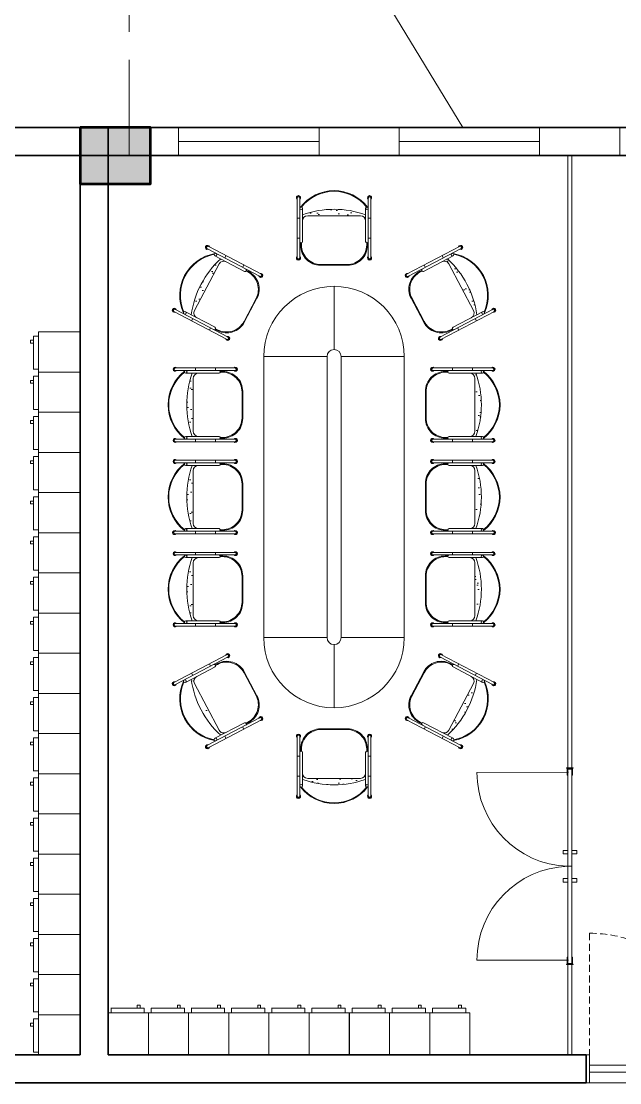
# Model space of a CAD drawing. Header units: millimetres. Extents: x -5316 to 10114, y -10026 to 11025.
# Drawn here: x 4249 to 4674, y 3727 to 4483 of the extents above; entities that cross this region are included whole.
import ezdxf

# ---------------------------------------------------------------- set-up
doc = ezdxf.new("R2010")
doc.units = ezdxf.units.MM
for name, pattern in [('CENTER2', [28.575, 19.05, -3.175, 3.175, -3.175]), ('HIDDEN', [0.375, 0.25, -0.125]), ('PHANTOM', [2.5, 1.25, -0.25, 0.25, -0.25, 0.25, -0.25])]:
    doc.linetypes.add(name, pattern=pattern)
for name, color, linetype, lineweight in [('1-Gör3', 252, 'Continuous', 9), ('1m', 12, 'Continuous', 0), ('AKS', 31, 'CENTER2', 5), ('DUVAR', 1, 'Continuous', 35), ('kolon', 5, 'Continuous', 53), ('PL-KAPI', 43, 'Continuous', 13), ('tefrişler', 13, 'Continuous', 5), ('öz-cam', 4, 'Continuous', 5)]:
    doc.layers.add(name, color=color, linetype=linetype, lineweight=lineweight)
pattern_1 = [(187.9616323, (291886.9635, 174827.368), (-5.03510833, -9.60436362), [0, -8.55, 0, -9.5625, 0, -9.140625]), (157.9616323, (291886.964, 174827.368), (-16.4873646, -8.9034116), [0, -4.6125, 0, -7.70625, 0, -2.953125]), (117.9616323, (291892.983, 174823.957), (-15.2559763, 8.6083198), [0, -2.8125, 0, -10.125, 0, -13.21875]), (107.9616323, (291892.983, 174823.957), (-17.1456026, 4.04121905), [0, -1.40625, 0, -6.6375, 0, -7.59375])]

# ---------------------------------------------------------------- blocks, each defined once
blk = doc.blocks.new('kapı3')
at = {"layer": 'PL-KAPI'}
for p, q in [((44444.68, 83091.72), (44444.79, 83156.86)), ((44446.79, 83092.69), (44441.8, 83092.69)), ((44446.79, 83092.69), (44441.8, 83092.69)), ((44442.38, 83088.78), (44442.38, 83092.69)), ((44446.79, 83092.43), (44442.38, 83092.43)), ((44446.79, 83092.69), (44446.79, 83092.43)), ((44446.79, 83092.69), (44446.79, 83092.43)), ((44446.79, 83088.78), (44441.8, 83088.78)), ((44446.79, 83089.03), (44442.39, 83089.04)), ((44446.79, 83088.78), (44446.79, 83089.03))]:
    blk.add_line(p, q, dxfattribs=at)
at = {"layer": 'PL-KAPI', "lineweight": 15}
for p, q in [((44511.49, 83092.23), (44442.39, 83092.23)), ((44511.59, 83092.23), (44511.59, 83089.23)), ((44511.49, 83089.23), (44442.39, 83089.23))]:
    blk.add_line(p, q, dxfattribs=at)
at = {"layer": 'PL-KAPI'}
for points in [[(44441.59, 83090.73), (44441.59, 83093.09), (44441.8, 83093.09), (44441.8, 83090.73)], [(44441.59, 83090.73), (44441.59, 83088.37), (44441.8, 83088.37), (44441.8, 83090.73)]]:
    blk.add_lwpolyline(points, dxfattribs=at)
for points in [[(44502.84, 83095.62), (44500.35, 83095.62), (44500.35, 83092.23), (44502.84, 83092.23)], [(44502.83, 83089.23), (44500.35, 83089.23), (44500.35, 83085.86), (44502.83, 83085.86)]]:
    blk.add_lwpolyline(points, close=True, dxfattribs=at)
blk.add_arc((44444.79, 83090.02), 66.84, 1.89603, 89.99446, dxfattribs=at)
blk = doc.blocks.new('WEFWEF')
at = {"layer": 'DUVAR'}
for p, q in [((46510.16, 84043.75), (46510.16, 84023.75)), ((46610.16, 84043.75), (46610.16, 84023.75))]:
    blk.add_line(p, q, dxfattribs=at)
at = {"layer": 'PL-KAPI', "lineweight": 15}
for p, q in [((46512.66, 84036.34), (46512.66, 84031.34)), ((46607.66, 84036.34), (46512.66, 84036.34)), ((46607.66, 84031.34), (46512.66, 84031.34))]:
    blk.add_line(p, q, dxfattribs=at)
at = {"layer": 'PL-KAPI', "linetype": 'HIDDEN', "ltscale": 20}
blk.add_lwpolyline([(46512.66, 84043.75, -0.384846), (46607.66, 84130.17), (46607.66, 84035.17)], format="xyb", dxfattribs=at)
at = {"layer": 'PL-KAPI', "lineweight": 15}
for points in [[(46512.66, 84043.75), (46510.16, 84043.75), (46510.16, 84023.75), (46512.66, 84023.75)], [(46610.16, 84043.75), (46607.66, 84043.75), (46607.66, 84023.75), (46610.16, 84023.75)]]:
    blk.add_lwpolyline(points, close=True, dxfattribs=at)
blk = doc.blocks.new('Q3WFQ')
at = {"layer": 'tefrişler'}
for p, q in [((48605.94, 84080.65), (48629.63, 84080.65)), ((48606.03, 84077.15), (48606.03, 84080.65)), ((48606.23, 84080.65), (48629.63, 84080.65)), ((48624.63, 84082.76), (48626.63, 84082.76)), ((48624.63, 84080.65), (48624.63, 84082.76)), ((48626.63, 84080.65), (48626.63, 84082.76)), ((48629.63, 84080.65), (48629.63, 84079.15)), ((48629.63, 84080.65), (48629.63, 84077.15)), ((48604.03, 84077.15), (48632.63, 84077.15)), ((48604.03, 84047.47), (48604.03, 84077.15)), ((48604.03, 84047.47), (48604.03, 84077.15)), ((48632.63, 84047.47), (48632.63, 84077.15)), ((48632.63, 84047.47), (48632.63, 84077.15)), ((48604.23, 84047.47), (48632.63, 84047.47))]:
    blk.add_line(p, q, dxfattribs=at)

msp = doc.modelspace()

# ---------------------------------------------------------------- hatches: boundary and pattern name
at = {"layer": 'kolon'}
msp.add_hatch(color=256, dxfattribs=at).paths.add_polyline_path([(4290.44, 4367.17), (4340.44, 4367.17), (4340.44, 4407.17), (4290.44, 4407.17)])
at = {"layer": 'tefrişler'}
h = msp.add_hatch(dxfattribs=at)
h.set_pattern_fill('AR-SAND', color=256, scale=600, angle=90, style=0)
h.set_pattern_definition([(52.5, (4544.839, 4259.8784), (10.8384, -0.35434), [0, -8.55, 0, -9.5625, 0, -9.1406]), (82.5, (4544.839, 4259.878), (15.8746, 9.955), [0, -4.6125, 0, -7.70625, 0, -2.9531]), (122.5, (4544.839, 4252.96), (0.0318, 17.51705), [0, -2.8125, 0, -10.125, 0, -13.21875]), (132.5, (4544.839, 4252.96), (4.937, 16.9095), [0, -1.40625, 0, -6.6375, 0, -7.59375])])
edge = h.paths.add_edge_path()
edge.add_ellipse((4489.87, 4340.58), major_axis=(2.65, 2.65), ratio=1, start_angle=315, end_angle=405, ccw=False)
edge.add_line((4493.62, 4340.58), (4493.62, 4345.04))
edge.add_ellipse((4471.12, 4282.35), major_axis=(47.1, 47.1), ratio=1, start_angle=25.25826, end_angle=64.74174)
edge.add_line((4448.62, 4345.04), (4448.62, 4340.58))
edge.add_ellipse((4452.37, 4340.58), major_axis=(-2.65, 2.65), ratio=1, start_angle=-45, end_angle=45, ccw=False)
edge.add_line((4452.37, 4344.33), (4489.87, 4344.33))
h = msp.add_hatch(dxfattribs=at)
h.set_pattern_fill('AR-SAND', color=256, scale=5.625, angle=152.23096, style=0)
h.set_pattern_definition([(189.731, (4420.9785, 4188.863), (-4.73617, -9.75525), [0, -8.55, 0, -9.5625, 0, -9.14062]), (159.731, (4420.979, 4188.863), (-16.2046, -9.4082), [0, -4.6125, 0, -7.70625, 0, -2.95312]), (119.731, (4427.1005, 4185.64), (-15.5145, 8.1332), [0, -2.8125, 0, -10.125, 0, -13.21875]), (109.731, (4427.1, 4185.64), (-17.2622, 3.5099), [0, -1.40625, 0, -6.6375, 0, -7.59375])])
edge = h.paths.add_edge_path()
edge.add_arc((4375.18, 4275.1), 3.75, 152.23096, 242.23096)
edge.add_line((4373.44, 4271.78), (4369.49, 4273.87))
edge.add_arc((4435.45, 4264.56), 66.61, 132.48921, 171.9727, ccw=False)
edge.add_line((4390.45, 4313.68), (4394.4, 4311.6))
edge.add_arc((4392.66, 4308.28), 3.75, 422.23096, 512.23096)
edge.add_line((4389.34, 4310.03), (4371.87, 4276.85))
h = msp.add_hatch(dxfattribs=at)
h.set_pattern_fill('AR-SAND', color=256, scale=5.625, angle=150.46163, style=0)
h.set_pattern_definition(pattern_1)
edge = h.paths.add_edge_path()
edge.add_arc((4567.05, 4275.1), 3.75, 297.76904, 387.76904, ccw=False)
edge.add_line((4568.8, 4271.78), (4572.75, 4273.87))
edge.add_arc((4506.79, 4264.56), 66.61, 368.0273, 407.51079)
edge.add_line((4551.78, 4313.68), (4547.83, 4311.6))
edge.add_arc((4549.58, 4308.28), 3.75, 27.76904, 117.76904, ccw=False)
edge.add_line((4552.9, 4310.03), (4570.37, 4276.85))
h = msp.add_hatch(dxfattribs=at)
h.set_pattern_fill('AR-SAND', color=256, scale=5.625, angle=180, style=0)
h.set_pattern_definition([(217.5, (4455.3355, 4136.017), (0.35434, -10.8384), [0, -8.55, 0, -9.5625, 0, -9.1406]), (187.5, (4455.336, 4136.017), (-9.955, -15.8746), [0, -4.6125, 0, -7.70625, 0, -2.9531]), (147.5, (4462.254, 4136.017), (-17.51705, -0.0318), [0, -2.8125, 0, -10.125, 0, -13.21875]), (137.5, (4462.254, 4136.017), (-16.9095, -4.937), [0, -1.40625, 0, -6.6375, 0, -7.59375])])
edge = h.paths.add_edge_path()
edge.add_arc((4374.64, 4190.99), 3.75, 180, 270)
edge.add_line((4374.64, 4187.24), (4370.17, 4187.24))
edge.add_arc((4432.87, 4209.74), 66.61, 160.25826, 199.74174, ccw=False)
edge.add_line((4370.17, 4232.24), (4374.64, 4232.24))
edge.add_arc((4374.64, 4228.49), 3.75, 450, 540)
edge.add_line((4370.89, 4228.49), (4370.89, 4190.99))
h = msp.add_hatch(dxfattribs=at)
h.set_pattern_fill('AR-SAND', color=256, scale=5.625, angle=170.46163, style=0)
h.set_pattern_definition([(207.9616323, (291900.95, 174772.376), (-1.44656832, -10.7472581), [0, -8.55, 0, -9.5625, 0, -9.140625]), (177.9616323, (291900.95, 174772.376), (-12.4479087, -14.005481), [0, -4.6125, 0, -7.70625, 0, -2.953125]), (137.9616323, (291907.773, 174771.23), (-17.28014713, 2.87132338), [0, -2.8125, 0, -10.125, 0, -13.21875]), (127.9616323, (291907.773, 174771.23), (-17.49377454, -2.0666377), [0, -1.40625, 0, -6.6375, 0, -7.59375])])
edge = h.paths.add_edge_path()
edge.add_arc((4567.6, 4190.99), 3.75, 270, 360, ccw=False)
edge.add_line((4567.6, 4187.24), (4572.06, 4187.24))
edge.add_arc((4509.37, 4209.74), 66.61, 340.25826, 379.74174)
edge.add_line((4572.06, 4232.24), (4567.6, 4232.24))
edge.add_arc((4567.6, 4228.49), 3.75, 0, 90, ccw=False)
edge.add_line((4571.35, 4228.49), (4571.35, 4190.99))
h = msp.add_hatch(dxfattribs=at)
h.set_pattern_fill('AR-SAND', color=256, scale=600, angle=90, style=0)
h.set_pattern_definition([(142.5, (4455.3355, 4217.836), (0.35434, 10.8384), [0, -8.55, 0, -9.5625, 0, -9.1406]), (172.5, (4455.336, 4217.836), (-9.955, 15.8746), [0, -4.6125, 0, -7.70625, 0, -2.9531]), (212.5, (4462.254, 4217.836), (-17.51705, 0.0318), [0, -2.8125, 0, -10.125, 0, -13.21875]), (222.5, (4462.254, 4217.836), (-16.9095, 4.937), [0, -1.40625, 0, -6.6375, 0, -7.59375])])
edge = h.paths.add_edge_path()
edge.add_ellipse((4374.64, 4162.86), major_axis=(-2.65, 2.65), ratio=1, start_angle=-45, end_angle=45, ccw=False)
edge.add_line((4374.64, 4166.61), (4370.17, 4166.61))
edge.add_ellipse((4432.87, 4144.11), major_axis=(-47.1, 47.1), ratio=1, start_angle=25.25826, end_angle=64.74174)
edge.add_line((4370.17, 4121.61), (4374.64, 4121.61))
edge.add_ellipse((4374.64, 4125.36), major_axis=(2.65, 2.65), ratio=1, start_angle=135, end_angle=225, ccw=False)
edge.add_line((4370.89, 4125.36), (4370.89, 4162.86))
h = msp.add_hatch(dxfattribs=at)
h.set_pattern_fill('AR-SAND', color=256, scale=600, angle=80.46163, style=0)
h.set_pattern_definition([(132.9616323, (291914.508, 174853.064), (2.14544606, 10.6298249), [0, -8.55, 0, -9.5625, 0, -9.140625]), (162.9616323, (291914.508, 174853.064), (-7.1868208, 17.3047258), [0, -4.6125, 0, -7.70625, 0, -2.953125]), (202.9616323, (291921.331, 174851.917), (-17.26959744, 2.93410757), [0, -2.8125, 0, -10.125, 0, -13.21875]), (212.9616323, (291921.331, 174851.917), (-15.8575983, 7.670705), [0, -1.40625, 0, -6.6375, 0, -7.59375])])
edge = h.paths.add_edge_path()
edge.add_ellipse((4567.6, 4162.86), major_axis=(2.65, 2.65), ratio=1, start_angle=315, end_angle=405)
edge.add_line((4567.6, 4166.61), (4572.06, 4166.61))
edge.add_ellipse((4509.37, 4144.11), major_axis=(47.1, 47.1), ratio=1, start_angle=295.25826, end_angle=334.74174, ccw=False)
edge.add_line((4572.06, 4121.61), (4567.6, 4121.61))
edge.add_ellipse((4567.6, 4125.36), major_axis=(-2.65, 2.65), ratio=1, start_angle=135, end_angle=225)
edge.add_line((4571.35, 4125.36), (4571.35, 4162.86))
h = msp.add_hatch(dxfattribs=at)
h.set_pattern_fill('AR-SAND', color=256, scale=600, angle=90, style=0)
h.set_pattern_definition([(142.5, (4455.3355, 4152.211), (0.35434, 10.8384), [0, -8.55, 0, -9.5625, 0, -9.1406]), (172.5, (4455.336, 4152.21), (-9.955, 15.8746), [0, -4.6125, 0, -7.70625, 0, -2.9531]), (212.5, (4462.254, 4152.211), (-17.51705, 0.0318), [0, -2.8125, 0, -10.125, 0, -13.21875]), (222.5, (4462.254, 4152.21), (-16.9095, 4.937), [0, -1.40625, 0, -6.6375, 0, -7.59375])])
edge = h.paths.add_edge_path()
edge.add_ellipse((4374.64, 4097.24), major_axis=(-2.65, 2.65), ratio=1, start_angle=-45, end_angle=45, ccw=False)
edge.add_line((4374.64, 4100.99), (4370.17, 4100.99))
edge.add_ellipse((4432.87, 4078.49), major_axis=(-47.1, 47.1), ratio=1, start_angle=25.25826, end_angle=64.74174)
edge.add_line((4370.17, 4055.99), (4374.64, 4055.99))
edge.add_ellipse((4374.64, 4059.74), major_axis=(2.65, 2.65), ratio=1, start_angle=135, end_angle=225, ccw=False)
edge.add_line((4370.89, 4059.74), (4370.89, 4097.24))
h = msp.add_hatch(dxfattribs=at)
h.set_pattern_fill('AR-SAND', color=256, scale=600, angle=80.46163, style=0)
h.set_pattern_definition([(132.9616323, (291903.633, 174788.346), (2.14544606, 10.6298249), [0, -8.55, 0, -9.5625, 0, -9.140625]), (162.9616323, (291903.633, 174788.346), (-7.1868208, 17.3047258), [0, -4.6125, 0, -7.70625, 0, -2.953125]), (202.9616323, (291910.4565, 174787.2), (-17.26959744, 2.93410757), [0, -2.8125, 0, -10.125, 0, -13.21875]), (212.9616323, (291910.456, 174787.2), (-15.8575983, 7.670705), [0, -1.40625, 0, -6.6375, 0, -7.59375])])
edge = h.paths.add_edge_path()
edge.add_ellipse((4567.6, 4097.24), major_axis=(2.65, 2.65), ratio=1, start_angle=315, end_angle=405)
edge.add_line((4567.6, 4100.99), (4572.06, 4100.99))
edge.add_ellipse((4509.37, 4078.49), major_axis=(47.1, 47.1), ratio=1, start_angle=295.25826, end_angle=334.74174, ccw=False)
edge.add_line((4572.06, 4055.99), (4567.6, 4055.99))
edge.add_ellipse((4567.6, 4059.74), major_axis=(-2.65, 2.65), ratio=1, start_angle=135, end_angle=225)
edge.add_line((4571.35, 4059.74), (4571.35, 4097.24))
h = msp.add_hatch(dxfattribs=at)
h.set_pattern_fill('AR-SAND', color=256, scale=5.625, angle=150.46163, style=0)
h.set_pattern_definition(pattern_1)
edge = h.paths.add_edge_path()
edge.add_arc((4375.18, 4013.09), 3.75, 117.76904, 207.76904, ccw=False)
edge.add_line((4373.44, 4016.41), (4369.49, 4014.33))
edge.add_arc((4435.45, 4023.63), 66.61, 188.0273, 227.51079)
edge.add_line((4390.45, 3974.51), (4394.4, 3976.59))
edge.add_arc((4392.66, 3979.91), 3.75, -152.23096, -62.23096, ccw=False)
edge.add_line((4389.34, 3978.16), (4371.87, 4011.34))
h = msp.add_hatch(dxfattribs=at)
h.set_pattern_fill('AR-SAND', color=256, scale=5.625, angle=-27.76904, style=0)
h.set_pattern_definition([(9.731, (4521.255, 4099.331), (4.73617, 9.75525), [0, -8.55, 0, -9.5625, 0, -9.14062]), (339.731, (4521.255, 4099.331), (16.2046, 9.4082), [0, -4.6125, 0, -7.70625, 0, -2.95312]), (299.731, (4515.133, 4102.554), (15.5145, -8.1332), [0, -2.8125, 0, -10.125, 0, -13.21875]), (289.731, (4515.133, 4102.554), (17.2622, -3.5099), [0, -1.40625, 0, -6.6375, 0, -7.59375])])
edge = h.paths.add_edge_path()
edge.add_arc((4567.05, 4013.09), 3.75, -27.76904, 62.23096)
edge.add_line((4568.8, 4016.41), (4572.75, 4014.33))
edge.add_arc((4506.79, 4023.63), 66.61, -47.51079, -8.0273, ccw=False)
edge.add_line((4551.78, 3974.51), (4547.83, 3976.59))
edge.add_arc((4549.58, 3979.91), 3.75, 242.23096, 332.23096)
edge.add_line((4552.9, 3978.16), (4570.37, 4011.34))
h = msp.add_hatch(dxfattribs=at)
h.set_pattern_fill('AR-SAND', color=256, scale=600, angle=80.46163, style=0)
h.set_pattern_definition([(42.9616323, (292031.932, 174875.982), (10.6298249, -2.14544606), [0, -8.55, 0, -9.5625, 0, -9.140625]), (72.9616323, (292031.932, 174875.982), (17.3047258, 7.1868208), [0, -4.6125, 0, -7.70625, 0, -2.953125]), (112.9616323, (292030.786, 174869.159), (2.93410757, 17.26959744), [0, -2.8125, 0, -10.125, 0, -13.21875]), (122.9616323, (292030.786, 174869.159), (7.670705, 15.8575983), [0, -1.40625, 0, -6.6375, 0, -7.59375])])
edge = h.paths.add_edge_path()
edge.add_ellipse((4489.87, 3947.62), major_axis=(2.65, -2.65), ratio=1, start_angle=-45, end_angle=45)
edge.add_line((4493.62, 3947.62), (4493.62, 3943.15))
edge.add_ellipse((4471.12, 4005.85), major_axis=(47.1, -47.1), ratio=1, start_angle=295.25826, end_angle=334.74174, ccw=False)
edge.add_line((4448.62, 3943.15), (4448.62, 3947.62))
edge.add_ellipse((4452.37, 3947.62), major_axis=(-2.65, -2.65), ratio=1, start_angle=315, end_angle=405)
edge.add_line((4452.37, 3943.87), (4489.87, 3943.87))

# ---------------------------------------------------------------- linework, layer by layer
at = {"layer": '1-Gör3', "lineweight": 15}
for p, q in [((4637.44, 3747.17), (4637.44, 4387.17)), ((4640.44, 3747.17), (4640.44, 4387.17))]:
    msp.add_line(p, q, dxfattribs=at)
at = {"layer": '1m', "color": 252, "lineweight": 0, "true_color": 0x939598}
msp.add_lwpolyline([(4562.81, 4407.17), (4455, 4584.41), (4337.1, 4781.43), (4234.07, 4957.89), (4144.34, 5116.38), (4066.32, 5259.48), (3998.42, 5389.78), (3939.04, 5509.86), (3886.6, 5622.32), (3839.51, 5729.74), (3796.12, 5834.91), (3754.55, 5941.39), (3712.85, 6052.97), (3669.07, 6173.41), (3621.28, 6306.49), (3567.52, 6455.97)], dxfattribs=at)
at = {"layer": 'AKS', "linetype": 'PHANTOM', "ltscale": 80}
msp.add_line((4325.44, 8055.35), (4325.44, 4387.17), dxfattribs=at)
at = {"layer": 'DUVAR'}
for p, q in [((3163.89, 4407.17), (5163.89, 4407.17)), ((4290.44, 3747.17), (4290.44, 4407.17)), ((4310.44, 3747.17), (4310.44, 4407.17)), ((3911.89, 4387.17), (5163.89, 4387.17)), ((4290.44, 3747.17), (4021.89, 3747.17)), ((4650.44, 3747.17), (4310.44, 3747.17)), ((4650.44, 3727.17), (4021.89, 3727.17))]:
    msp.add_line(p, q, dxfattribs=at)
at = {"layer": 'DUVAR', "color": 251, "lineweight": 0, "true_color": 0x636466}
msp.add_line((5143.89, 3727.17), (2896.13, 3727.17), dxfattribs=at)
at = {"layer": 'DUVAR', "lineweight": 5}
msp.add_point((4648.89, 3727.17), dxfattribs=at)
at = {"layer": 'kolon'}
msp.add_lwpolyline([(4290.44, 4407.17), (4290.44, 4367.17), (4340.44, 4367.17), (4340.44, 4407.17)], close=True, dxfattribs=at)
at = {"layer": 'tefrişler'}
for p, q in [((4444.87, 4357.19), (4444.87, 4314.23)), ((4446.74, 4357.19), (4446.74, 4314.23)), ((4495.49, 4357.19), (4495.49, 4314.23)), ((4497.37, 4357.19), (4497.37, 4314.23)), ((4448.62, 4349.64), (4448.62, 4325.92)), ((4493.62, 4349.64), (4493.62, 4325.92)), ((4446.74, 4342.73), (4444.87, 4342.73)), ((4452.37, 4344.33), (4489.87, 4344.33)), ((4495.49, 4342.73), (4497.37, 4342.73)), ((4381.46, 4322.66), (4419.47, 4302.64)), ((4446.74, 4328.46), (4444.87, 4328.46)), ((4495.49, 4328.46), (4497.37, 4328.46)), ((4560.78, 4322.66), (4522.77, 4302.64)), ((4380.58, 4321), (4418.59, 4300.98)), ((4386.38, 4315.82), (4407.37, 4304.77)), ((4393.37, 4314.27), (4394.24, 4315.93)), ((4561.65, 4321), (4523.64, 4300.98)), ((4555.85, 4315.82), (4534.86, 4304.77)), ((4548.87, 4314.27), (4547.99, 4315.93)), ((4389.34, 4310.03), (4371.87, 4276.85)), ((4406, 4307.61), (4406.87, 4309.27)), ((4536.23, 4307.61), (4535.36, 4309.27)), ((4552.9, 4310.03), (4570.37, 4276.85)), ((4471.12, 4294.1), (4471.12, 4249.1)), ((4357.87, 4277.86), (4395.88, 4257.85)), ((4584.37, 4277.86), (4546.35, 4257.85)), ((4357, 4276.2), (4395.01, 4256.19)), ((4365.42, 4276.01), (4386.41, 4264.96)), ((4370.66, 4271.13), (4369.78, 4269.47)), ((4585.24, 4276.2), (4547.23, 4256.19)), ((4576.82, 4276.01), (4555.83, 4264.96)), ((4571.58, 4271.13), (4572.45, 4269.47)), ((4383.29, 4264.48), (4382.41, 4262.82)), ((4558.95, 4264.48), (4559.82, 4262.82)), ((4421.12, 4244.1), (4466.12, 4244.1)), ((4421.12, 4244.1), (4421.12, 4044.1)), ((4466.12, 4244.1), (4466.12, 4044.1)), ((4476.12, 4244.1), (4521.12, 4244.1)), ((4476.12, 4044.1), (4476.12, 4244.1)), ((4521.12, 4044.1), (4521.12, 4244.1)), ((4358.03, 4235.99), (4400.99, 4235.99)), ((4358.03, 4234.11), (4400.99, 4234.11)), ((4365.57, 4232.24), (4389.29, 4232.24)), ((4372.48, 4234.11), (4372.48, 4235.99)), ((4386.76, 4234.11), (4386.76, 4235.99)), ((4584.21, 4235.99), (4541.25, 4235.99)), ((4584.21, 4234.11), (4541.25, 4234.11)), ((4576.66, 4232.24), (4552.94, 4232.24)), ((4555.48, 4234.11), (4555.48, 4235.99)), ((4569.75, 4234.11), (4569.75, 4235.99)), ((4370.89, 4228.49), (4370.89, 4190.99)), ((4571.35, 4228.49), (4571.35, 4190.99)), ((4365.57, 4187.24), (4389.29, 4187.24)), ((4576.66, 4187.24), (4552.94, 4187.24)), ((4358.03, 4185.36), (4400.99, 4185.36)), ((4358.03, 4183.49), (4400.99, 4183.49)), ((4372.48, 4185.36), (4372.48, 4183.49)), ((4386.76, 4185.36), (4386.76, 4183.49)), ((4584.21, 4185.36), (4541.25, 4185.36)), ((4584.21, 4183.49), (4541.25, 4183.49)), ((4555.48, 4185.36), (4555.48, 4183.49)), ((4569.75, 4185.36), (4569.75, 4183.49)), ((4358.03, 4170.36), (4400.99, 4170.36)), ((4358.03, 4168.49), (4400.99, 4168.49)), ((4365.57, 4166.61), (4389.29, 4166.61)), ((4372.48, 4168.49), (4372.48, 4170.36)), ((4386.76, 4168.49), (4386.76, 4170.36)), ((4584.21, 4170.36), (4541.25, 4170.36)), ((4584.21, 4168.49), (4541.25, 4168.49)), ((4576.66, 4166.61), (4552.94, 4166.61)), ((4555.48, 4168.49), (4555.48, 4170.36)), ((4569.75, 4168.49), (4569.75, 4170.36)), ((4370.89, 4125.36), (4370.89, 4162.86)), ((4571.35, 4125.36), (4571.35, 4162.86)), ((4358.03, 4119.74), (4400.99, 4119.74)), ((4365.57, 4121.61), (4389.29, 4121.61)), ((4372.48, 4119.74), (4372.48, 4117.86)), ((4386.76, 4119.74), (4386.76, 4117.86)), ((4584.21, 4119.74), (4541.25, 4119.74)), ((4576.66, 4121.61), (4552.94, 4121.61)), ((4555.48, 4119.74), (4555.48, 4117.86)), ((4569.75, 4119.74), (4569.75, 4117.86)), ((4358.03, 4117.86), (4400.99, 4117.86)), ((4584.21, 4117.86), (4541.25, 4117.86)), ((4358.03, 4104.74), (4400.99, 4104.74)), ((4372.48, 4102.86), (4372.48, 4104.74)), ((4386.76, 4102.86), (4386.76, 4104.74)), ((4584.21, 4104.74), (4541.25, 4104.74)), ((4555.48, 4102.86), (4555.48, 4104.74)), ((4569.75, 4102.86), (4569.75, 4104.74)), ((4358.03, 4102.86), (4400.99, 4102.86)), ((4365.57, 4100.99), (4389.29, 4100.99)), ((4370.89, 4059.74), (4370.89, 4097.24)), ((4584.21, 4102.86), (4541.25, 4102.86)), ((4576.66, 4100.99), (4552.94, 4100.99)), ((4571.35, 4059.74), (4571.35, 4097.24)), ((4358.03, 4054.11), (4400.99, 4054.11)), ((4358.03, 4052.24), (4400.99, 4052.24)), ((4365.57, 4055.99), (4389.29, 4055.99)), ((4372.48, 4054.11), (4372.48, 4052.24)), ((4386.76, 4054.11), (4386.76, 4052.24)), ((4584.21, 4054.11), (4541.25, 4054.11)), ((4584.21, 4052.24), (4541.25, 4052.24)), ((4576.66, 4055.99), (4552.94, 4055.99)), ((4555.48, 4054.11), (4555.48, 4052.24)), ((4569.75, 4054.11), (4569.75, 4052.24)), ((4421.12, 4044.1), (4466.12, 4044.1)), ((4476.12, 4044.1), (4521.12, 4044.1)), ((4471.12, 3994.1), (4471.12, 4039.1)), ((4357, 4011.99), (4395.01, 4032)), ((4357.87, 4010.33), (4395.88, 4030.35)), ((4584.37, 4010.33), (4546.35, 4030.35)), ((4585.24, 4011.99), (4547.23, 4032)), ((4365.42, 4012.19), (4386.41, 4023.24)), ((4383.29, 4023.71), (4382.41, 4025.37)), ((4576.82, 4012.19), (4555.83, 4023.24)), ((4558.95, 4023.71), (4559.82, 4025.37)), ((4370.66, 4017.06), (4369.78, 4018.72)), ((4571.58, 4017.06), (4572.45, 4018.72)), ((4389.34, 3978.16), (4371.87, 4011.34)), ((4552.9, 3978.16), (4570.37, 4011.34)), ((4380.58, 3967.2), (4418.59, 3987.21)), ((4381.46, 3965.54), (4419.47, 3985.55)), ((4386.38, 3972.37), (4407.37, 3983.42)), ((4560.78, 3965.54), (4522.77, 3985.55)), ((4561.65, 3967.2), (4523.64, 3987.21)), ((4555.85, 3972.37), (4534.86, 3983.42)), ((4406, 3980.58), (4406.87, 3978.92)), ((4536.23, 3980.58), (4535.36, 3978.92)), ((4393.37, 3973.93), (4394.24, 3972.27)), ((4444.87, 3931.01), (4444.87, 3973.97)), ((4446.74, 3931.01), (4446.74, 3973.97)), ((4495.49, 3931.01), (4495.49, 3973.97)), ((4497.37, 3931.01), (4497.37, 3973.97)), ((4548.87, 3973.93), (4547.99, 3972.27)), ((4446.74, 3959.74), (4444.87, 3959.74)), ((4448.62, 3938.55), (4448.62, 3962.27)), ((4493.62, 3938.55), (4493.62, 3962.27)), ((4495.49, 3959.74), (4497.37, 3959.74)), ((4446.74, 3945.46), (4444.87, 3945.46)), ((4495.49, 3945.46), (4497.37, 3945.46)), ((4452.37, 3943.87), (4489.87, 3943.87))]:
    msp.add_line(p, q, dxfattribs=at)
for points in [[(4494.82, 4325.02), (4494.82, 4323.16, -0.414214), (4480.76, 4309.1), (4461.47, 4309.1, -0.414214), (4447.41, 4323.16), (4447.41, 4325.02)], [(4494.36, 4325.02), (4494.36, 4323.63, -0.414214), (4480.29, 4309.57), (4461.94, 4309.57, -0.414214), (4447.88, 4323.63), (4447.88, 4325.02)], [(4386.64, 4263.47), (4388.29, 4262.6, 0.414214), (4407.28, 4268.49), (4416.27, 4285.56, 0.414214), (4410.38, 4304.55), (4408.73, 4305.42)], [(4386.86, 4263.88), (4388.09, 4263.23, 0.414214), (4407.09, 4269.13), (4415.64, 4285.36, 0.414214), (4409.75, 4304.36), (4408.51, 4305.01)], [(4555.6, 4263.47), (4553.95, 4262.6, -0.414214), (4534.95, 4268.49), (4525.96, 4285.56, -0.414214), (4531.86, 4304.55), (4533.5, 4305.42)], [(4555.38, 4263.88), (4554.14, 4263.23, -0.414214), (4535.15, 4269.13), (4526.6, 4285.36, -0.414214), (4532.49, 4304.36), (4533.72, 4305.01)], [(4390.19, 4186.03), (4392.05, 4186.03, 0.414214), (4406.12, 4200.09), (4406.12, 4219.38, 0.414214), (4392.05, 4233.45), (4390.19, 4233.45)], [(4390.19, 4186.5), (4391.59, 4186.5, 0.414214), (4405.65, 4200.56), (4405.65, 4218.91, 0.414214), (4391.59, 4232.98), (4390.19, 4232.98)], [(4552.04, 4186.03), (4550.18, 4186.03, -0.414214), (4536.12, 4200.09), (4536.12, 4219.38, -0.414214), (4550.18, 4233.45), (4552.04, 4233.45)], [(4552.04, 4186.5), (4550.65, 4186.5, -0.414214), (4536.59, 4200.56), (4536.59, 4218.91, -0.414214), (4550.65, 4232.98), (4552.04, 4232.98)], [(4390.19, 4167.82), (4392.05, 4167.82, -0.414214), (4406.12, 4153.76), (4406.12, 4134.47, -0.414214), (4392.05, 4120.41), (4390.19, 4120.41)], [(4390.19, 4167.35), (4391.59, 4167.35, -0.414214), (4405.65, 4153.29), (4405.65, 4134.94, -0.414214), (4391.59, 4120.88), (4390.19, 4120.88)], [(4552.04, 4167.82), (4550.18, 4167.82, 0.414214), (4536.12, 4153.76), (4536.12, 4134.47, 0.414214), (4550.18, 4120.41), (4552.04, 4120.41)], [(4552.04, 4167.35), (4550.65, 4167.35, 0.414214), (4536.59, 4153.29), (4536.59, 4134.94, 0.414214), (4550.65, 4120.88), (4552.04, 4120.88)], [(4390.19, 4102.2), (4392.05, 4102.2, -0.414214), (4406.12, 4088.13), (4406.12, 4068.84, -0.414214), (4392.05, 4054.78), (4390.19, 4054.78)], [(4390.19, 4101.73), (4391.59, 4101.73, -0.414214), (4405.65, 4087.66), (4405.65, 4069.31, -0.414214), (4391.59, 4055.25), (4390.19, 4055.25)], [(4552.04, 4102.2), (4550.18, 4102.2, 0.414214), (4536.12, 4088.13), (4536.12, 4068.84, 0.414214), (4550.18, 4054.78), (4552.04, 4054.78)], [(4552.04, 4101.73), (4550.65, 4101.73, 0.414214), (4536.59, 4087.66), (4536.59, 4069.31, 0.414214), (4550.65, 4055.25), (4552.04, 4055.25)], [(4386.64, 4024.72), (4388.29, 4025.59, -0.414214), (4407.28, 4019.7), (4416.27, 4002.63, -0.414214), (4410.38, 3983.64), (4408.73, 3982.77)], [(4386.86, 4024.31), (4388.09, 4024.96, -0.414214), (4407.09, 4019.07), (4415.64, 4002.83, -0.414214), (4409.75, 3983.84), (4408.51, 3983.19)], [(4555.6, 4024.72), (4553.95, 4025.59, 0.414214), (4534.95, 4019.7), (4525.96, 4002.63, 0.414214), (4531.86, 3983.64), (4533.5, 3982.77)], [(4555.38, 4024.31), (4554.14, 4024.96, 0.414214), (4535.15, 4019.07), (4526.6, 4002.83, 0.414214), (4532.49, 3983.84), (4533.72, 3983.19)], [(4494.82, 3963.17), (4494.82, 3965.03, 0.414214), (4480.76, 3979.1), (4461.47, 3979.1, 0.414214), (4447.41, 3965.03), (4447.41, 3963.17)], [(4494.36, 3963.17), (4494.36, 3964.57, 0.414214), (4480.29, 3978.63), (4461.94, 3978.63, 0.414214), (4447.88, 3964.57), (4447.88, 3963.17)]]:
    msp.add_lwpolyline(points, format="xyb", dxfattribs=at)
for centre in [(4447.68, 4349.64), (4494.55, 4349.64), (4386.82, 4316.65), (4555.41, 4316.65), (4364.98, 4275.18), (4577.25, 4275.18), (4365.57, 4233.18), (4576.66, 4233.18), (4365.57, 4186.3), (4576.66, 4186.3), (4365.57, 4167.55), (4576.66, 4167.55), (4365.57, 4120.68), (4576.66, 4120.68), (4365.57, 4101.93), (4576.66, 4101.93), (4365.57, 4055.05), (4576.66, 4055.05), (4364.98, 4013.02), (4577.25, 4013.02), (4386.82, 3971.54), (4555.41, 3971.54), (4447.68, 3938.55), (4494.55, 3938.55)]:
    msp.add_circle(centre, 0.937, dxfattribs=at)
for centre, radius, start, end in [((4471.12, 4332.05), 30.15, 37.67097, 142.32903), ((4471.12, 4332.05), 29.68, 38.55461, 141.44539), ((4445.8, 4357.19), 1.46, 309.81348, 230.18652), ((4445.8, 4357.19), 0.937, 360, 180), ((4445.8, 4356.86), 0.937, 360, 180), ((4496.43, 4357.19), 1.46, 309.81348, 230.18652), ((4496.43, 4357.19), 0.937, 360, 180), ((4496.43, 4356.86), 0.937, 360, 180), ((4471.12, 4282.35), 66.61, 70.25826, 109.74174), ((4452.37, 4340.58), 3.75, 90, 180), ((4489.87, 4340.58), 3.75, 360, 90), ((4381.02, 4321.83), 1.46, 12.04444, 292.41747), ((4381.02, 4321.83), 0.937, 62.23096, 242.23096), ((4381.31, 4321.68), 0.937, 62.23096, 242.23096), ((4447.68, 4325.92), 0.937, 180, 360), ((4494.55, 4325.92), 0.937, 180, 360), ((4561.22, 4321.83), 1.46, 247.58253, 167.95556), ((4560.93, 4321.68), 0.937, 297.76904, 117.76904), ((4561.22, 4321.83), 0.937, 297.76904, 117.76904), ((4391.46, 4287.72), 30.15, 99.90193, 204.55998), ((4391.46, 4287.72), 29.68, 100.78557, 203.67634), ((4445.8, 4314.23), 1.46, 129.81348, 50.18652), ((4496.43, 4314.23), 1.46, 129.81348, 50.18652), ((4550.77, 4287.72), 30.15, 335.44002, 80.09807), ((4550.77, 4287.72), 29.68, 336.32366, 79.21443), ((4435.45, 4264.56), 66.61, 132.48921, 171.9727), ((4392.66, 4308.28), 3.75, 62.23096, 152.23096), ((4445.8, 4314.55), 0.937, 180, 360), ((4445.8, 4314.23), 0.937, 180, 360), ((4496.43, 4314.55), 0.937, 180, 360), ((4496.43, 4314.23), 0.937, 180, 360), ((4549.58, 4308.28), 3.75, 27.76904, 117.76904), ((4506.79, 4264.56), 66.61, 8.0273, 47.51079), ((4407.81, 4305.6), 0.937, 242.23096, 62.23096), ((4419.03, 4301.81), 1.46, 192.04444, 112.41747), ((4418.74, 4301.96), 0.937, 242.23096, 62.23096), ((4419.03, 4301.81), 0.937, 242.23096, 62.23096), ((4523.2, 4301.81), 1.46, 67.58253, 347.95556), ((4523.2, 4301.81), 0.937, 117.76904, 297.76904), ((4523.49, 4301.96), 0.937, 117.76904, 297.76904), ((4534.42, 4305.6), 0.937, 117.76904, 297.76904), ((4471.12, 4244.1), 50, 360, 180), ((4357.43, 4277.03), 1.46, 12.04444, 292.41747), ((4357.43, 4277.03), 0.937, 62.23096, 242.23096), ((4357.72, 4276.88), 0.937, 62.23096, 242.23096), ((4584.8, 4277.03), 1.46, 247.58253, 167.95556), ((4584.51, 4276.88), 0.937, 297.76904, 117.76904), ((4584.8, 4277.03), 0.937, 297.76904, 117.76904), ((4375.18, 4275.1), 3.75, 152.23096, 242.23096), ((4567.05, 4275.1), 3.75, 297.76904, 27.76904), ((4385.97, 4264.13), 0.937, 242.23096, 62.23096), ((4556.26, 4264.13), 0.937, 117.76904, 297.76904), ((4395.44, 4257.02), 1.46, 192.04444, 112.41747), ((4395.16, 4257.17), 0.937, 242.23096, 62.23096), ((4395.44, 4257.02), 0.937, 242.23096, 62.23096), ((4546.79, 4257.02), 1.46, 67.58253, 347.95556), ((4546.79, 4257.02), 0.937, 117.76904, 297.76904), ((4547.08, 4257.17), 0.937, 117.76904, 297.76904), ((4471.12, 4244.1), 5, 0.00006, 179.99994), ((4383.16, 4209.74), 30.15, 127.67097, 232.32903), ((4383.16, 4209.74), 29.68, 128.55461, 231.44539), ((4358.03, 4235.05), 1.46, 39.81348, 320.18652), ((4358.03, 4235.05), 0.937, 90, 270), ((4358.35, 4235.05), 0.937, 90, 270), ((4432.87, 4209.74), 66.61, 160.25826, 199.74174), ((4374.64, 4228.49), 3.75, 90, 180), ((4389.29, 4233.18), 0.937, 270, 90), ((4400.99, 4235.05), 1.46, 219.81348, 140.18652), ((4400.66, 4235.05), 0.937, 270, 90), ((4400.99, 4235.05), 0.937, 270, 90), ((4541.25, 4235.05), 1.46, 39.81348, 320.18652), ((4541.25, 4235.05), 0.937, 90, 270), ((4541.57, 4235.05), 0.937, 90, 270), ((4552.94, 4233.18), 0.937, 90, 270), ((4567.6, 4228.49), 3.75, 360, 90), ((4509.37, 4209.74), 66.61, 340.25826, 19.74174), ((4559.07, 4209.74), 30.15, 307.67097, 52.32903), ((4559.07, 4209.74), 29.68, 308.55461, 51.44539), ((4584.21, 4235.05), 1.46, 219.81348, 140.18652), ((4583.88, 4235.05), 0.937, 270, 90), ((4584.21, 4235.05), 0.937, 270, 90), ((4374.64, 4190.99), 3.75, 180, 270), ((4389.29, 4186.3), 0.937, 270, 90), ((4552.94, 4186.3), 0.937, 90, 270), ((4567.6, 4190.99), 3.75, 270, 360), ((4358.03, 4184.43), 1.46, 39.81348, 320.18652), ((4358.03, 4184.43), 0.937, 90, 270), ((4358.35, 4184.43), 0.937, 90, 270), ((4400.99, 4184.43), 1.46, 219.81348, 140.18652), ((4400.66, 4184.43), 0.937, 270, 90), ((4400.99, 4184.43), 0.937, 270, 90), ((4541.25, 4184.43), 1.46, 39.81348, 320.18652), ((4541.25, 4184.43), 0.937, 90, 270), ((4541.57, 4184.43), 0.937, 90, 270), ((4584.21, 4184.43), 1.46, 219.81348, 140.18652), ((4583.88, 4184.43), 0.937, 270, 90), ((4584.21, 4184.43), 0.937, 270, 90), ((4383.16, 4144.11), 30.15, 127.67097, 232.32903), ((4383.16, 4144.11), 29.68, 128.55461, 231.44539), ((4358.03, 4169.43), 1.46, 39.81348, 320.18652), ((4358.03, 4169.43), 0.937, 90, 270), ((4358.35, 4169.43), 0.937, 90, 270), ((4432.87, 4144.11), 66.61, 160.25826, 199.74174), ((4374.64, 4162.86), 3.75, 90, 180), ((4389.29, 4167.55), 0.937, 270, 90), ((4400.99, 4169.43), 1.46, 219.81348, 140.18652), ((4400.66, 4169.43), 0.937, 270, 90), ((4400.99, 4169.43), 0.937, 270, 90), ((4541.25, 4169.43), 1.46, 39.81348, 320.18652), ((4541.25, 4169.43), 0.937, 90, 270), ((4541.57, 4169.43), 0.937, 90, 270), ((4552.94, 4167.55), 0.937, 90, 270), ((4567.6, 4162.86), 3.75, 360, 90), ((4509.37, 4144.11), 66.61, 340.25826, 19.74174), ((4559.07, 4144.11), 30.15, 307.67097, 52.32903), ((4559.07, 4144.11), 29.68, 308.55461, 51.44539), ((4584.21, 4169.43), 1.46, 219.81348, 140.18652), ((4583.88, 4169.43), 0.937, 270, 90), ((4584.21, 4169.43), 0.937, 270, 90), ((4357.7, 4118.8), 1.46, 39.81348, 320.18652), ((4357.7, 4118.8), 0.937, 90, 270), ((4358.03, 4118.8), 0.937, 90, 270), ((4374.64, 4125.36), 3.75, 180, 270), ((4389.29, 4120.68), 0.937, 270, 90), ((4400.99, 4118.8), 1.46, 219.81348, 140.18652), ((4400.66, 4118.8), 0.937, 270, 90), ((4400.99, 4118.8), 0.937, 270, 90), ((4541.25, 4118.8), 1.46, 39.81348, 320.18652), ((4541.25, 4118.8), 0.937, 90, 270), ((4541.57, 4118.8), 0.937, 90, 270), ((4552.94, 4120.68), 0.937, 90, 270), ((4567.6, 4125.36), 3.75, 270, 360), ((4584.53, 4118.8), 1.46, 219.81348, 140.18652), ((4584.21, 4118.8), 0.937, 270, 90), ((4584.53, 4118.8), 0.937, 270, 90), ((4358.03, 4103.8), 1.46, 39.81348, 320.18652), ((4358.03, 4103.8), 0.937, 90, 270), ((4358.35, 4103.8), 0.937, 90, 270), ((4400.99, 4103.8), 1.46, 219.81348, 140.18652), ((4400.66, 4103.8), 0.937, 270, 90), ((4400.99, 4103.8), 0.937, 270, 90), ((4541.25, 4103.8), 1.46, 39.81348, 320.18652), ((4541.25, 4103.8), 0.937, 90, 270), ((4541.57, 4103.8), 0.937, 90, 270), ((4584.21, 4103.8), 1.46, 219.81348, 140.18652), ((4583.88, 4103.8), 0.937, 270, 90), ((4584.21, 4103.8), 0.937, 270, 90), ((4383.16, 4078.49), 30.15, 127.67097, 232.32903), ((4383.16, 4078.49), 29.68, 128.55461, 231.44539), ((4432.87, 4078.49), 66.61, 160.25826, 199.74174), ((4374.64, 4097.24), 3.75, 90, 180), ((4389.29, 4101.93), 0.937, 270, 90), ((4552.94, 4101.93), 0.937, 90, 270), ((4567.6, 4097.24), 3.75, 360, 90), ((4509.37, 4078.49), 66.61, 340.25826, 19.74174), ((4559.07, 4078.49), 30.15, 307.67097, 52.32903), ((4559.07, 4078.49), 29.68, 308.55461, 51.44539), ((4374.64, 4059.74), 3.75, 180, 270), ((4567.6, 4059.74), 3.75, 270, 360), ((4358.03, 4053.18), 1.46, 39.81348, 320.18652), ((4358.03, 4053.18), 0.937, 90, 270), ((4358.35, 4053.18), 0.937, 90, 270), ((4389.29, 4055.05), 0.937, 270, 90), ((4400.99, 4053.18), 1.46, 219.81348, 140.18652), ((4400.66, 4053.18), 0.937, 270, 90), ((4400.99, 4053.18), 0.937, 270, 90), ((4541.25, 4053.18), 1.46, 39.81348, 320.18652), ((4541.25, 4053.18), 0.937, 90, 270), ((4541.57, 4053.18), 0.937, 90, 270), ((4552.94, 4055.05), 0.937, 90, 270), ((4584.21, 4053.18), 1.46, 219.81348, 140.18652), ((4583.88, 4053.18), 0.937, 270, 90), ((4584.21, 4053.18), 0.937, 270, 90), ((4471.12, 4044.1), 50, 180, 360), ((4471.12, 4044.1), 5, 180, 360), ((4395.44, 4031.18), 1.46, 247.58253, 167.95556), ((4395.16, 4031.02), 0.937, 297.76904, 117.76904), ((4395.44, 4031.18), 0.937, 297.76904, 117.76904), ((4546.79, 4031.18), 1.46, 12.04444, 292.41747), ((4546.79, 4031.18), 0.937, 62.23096, 242.23096), ((4547.08, 4031.02), 0.937, 62.23096, 242.23096), ((4385.97, 4024.07), 0.937, 297.76904, 117.76904), ((4556.26, 4024.07), 0.937, 62.23096, 242.23096), ((4357.43, 4011.16), 1.46, 67.58253, 347.95556), ((4391.46, 4000.47), 30.15, 155.44002, 260.09807), ((4435.45, 4023.63), 66.61, 188.0273, 227.51079), ((4375.18, 4013.09), 3.75, 117.76904, 207.76904), ((4506.79, 4023.63), 66.61, 312.48921, 351.9727), ((4550.77, 4000.47), 30.15, 279.90193, 24.55998), ((4567.05, 4013.09), 3.75, 332.23096, 62.23096), ((4584.8, 4011.16), 1.46, 192.04444, 112.41747), ((4357.43, 4011.16), 0.937, 117.76904, 297.76904), ((4357.72, 4011.31), 0.937, 117.76904, 297.76904), ((4391.46, 4000.47), 29.68, 156.32366, 259.21443), ((4550.77, 4000.47), 29.68, 280.78557, 23.67634), ((4584.51, 4011.31), 0.937, 242.23096, 62.23096), ((4584.8, 4011.16), 0.937, 242.23096, 62.23096), ((4407.81, 3982.59), 0.937, 297.76904, 117.76904), ((4419.03, 3986.38), 1.46, 247.58253, 167.95556), ((4418.74, 3986.23), 0.937, 297.76904, 117.76904), ((4419.03, 3986.38), 0.937, 297.76904, 117.76904), ((4523.2, 3986.38), 1.46, 12.04444, 292.41747), ((4523.2, 3986.38), 0.937, 62.23096, 242.23096), ((4523.49, 3986.23), 0.937, 62.23096, 242.23096), ((4534.42, 3982.59), 0.937, 62.23096, 242.23096), ((4392.66, 3979.91), 3.75, 207.76904, 297.76904), ((4445.8, 3973.97), 1.46, 309.81348, 230.18652), ((4445.8, 3973.97), 0.937, 360, 180), ((4496.43, 3973.97), 1.46, 309.81348, 230.18652), ((4496.43, 3973.97), 0.937, 360, 180), ((4549.58, 3979.91), 3.75, 242.23096, 332.23096), ((4381.02, 3966.37), 1.46, 67.58253, 347.95556), ((4381.02, 3966.37), 0.937, 117.76904, 297.76904), ((4381.31, 3966.52), 0.937, 117.76904, 297.76904), ((4445.8, 3973.64), 0.937, 360, 180), ((4496.43, 3973.64), 0.937, 360, 180), ((4561.22, 3966.37), 1.46, 192.04444, 112.41747), ((4560.93, 3966.52), 0.937, 242.23096, 62.23096), ((4561.22, 3966.37), 0.937, 242.23096, 62.23096), ((4447.68, 3962.27), 0.937, 360, 180), ((4494.55, 3962.27), 0.937, 360, 180), ((4452.37, 3947.62), 3.75, 180, 270), ((4489.87, 3947.62), 3.75, 270, 360), ((4471.12, 3956.14), 30.15, 217.67097, 322.32903), ((4471.12, 3956.14), 29.68, 218.55461, 321.44539), ((4471.12, 4005.85), 66.61, 250.25826, 289.74174), ((4445.8, 3931.01), 1.46, 129.81348, 50.18652), ((4445.8, 3931.33), 0.937, 180, 360), ((4445.8, 3931.01), 0.937, 180, 360), ((4496.43, 3931.01), 1.46, 129.81348, 50.18652), ((4496.43, 3931.33), 0.937, 180, 360), ((4496.43, 3931.01), 0.937, 180, 360)]:
    msp.add_arc(centre, radius, start, end, dxfattribs=at)
at = {"layer": 'öz-cam'}
for p, q in [((4360.44, 4407.17), (4360.44, 4387.17)), ((4460.44, 4407.17), (4460.44, 4387.17)), ((4517.44, 4407.17), (4517.44, 4387.17)), ((4617.44, 4407.17), (4617.44, 4387.17)), ((4674.44, 4407.17), (4674.44, 4387.17)), ((4360.44, 4397.17), (4460.44, 4397.17)), ((4517.44, 4397.17), (4617.44, 4397.17))]:
    msp.add_line(p, q, dxfattribs=at)

# ---------------------------------------------------------------- block references
at = {"layer": 'PL-KAPI', "xscale": -1, "rotation": 89.99999999777658}
msp.add_blockref('kapı3', (87729.67, 48392.86), dxfattribs=at)
at = {"layer": 'PL-KAPI', "rotation": 90}
msp.add_blockref('kapı3', (87729.67, -40630.32), dxfattribs=at)
at = {"layer": 'PL-KAPI', "xscale": -1}
msp.add_blockref('WEFWEF', (51260.6, -80296.58), dxfattribs=at)
at = {"layer": 'tefrişler', "rotation": 90}
for p in [(88337.91, -44370.96), (88337.91, -44399.56), (88337.91, -44428.15), (88337.91, -44456.75), (88337.91, -44485.34), (88337.91, -44513.93), (88337.91, -44542.53), (88337.91, -44571.12), (88337.91, -44599.72), (88337.91, -44628.31), (88337.91, -44656.9), (88337.91, -44685.5), (88337.91, -44714.09), (88337.91, -44742.69), (88337.91, -44771.28), (88337.91, -44799.87), (88337.91, -44828.47), (88337.91, -44857.06)]:
    msp.add_blockref('Q3WFQ', p, dxfattribs=at)
at = {"layer": 'tefrişler'}
for p in [(-44293.59, -80300.3), (-44265, -80300.3), (-44236.4, -80300.3), (-44207.81, -80300.3), (-44179.21, -80300.3), (-44150.62, -80300.3), (-44122.03, -80300.3), (-44093.43, -80300.3), (-44064.84, -80300.3)]:
    msp.add_blockref('Q3WFQ', p, dxfattribs=at)

doc.saveas('drawing.dxf')
